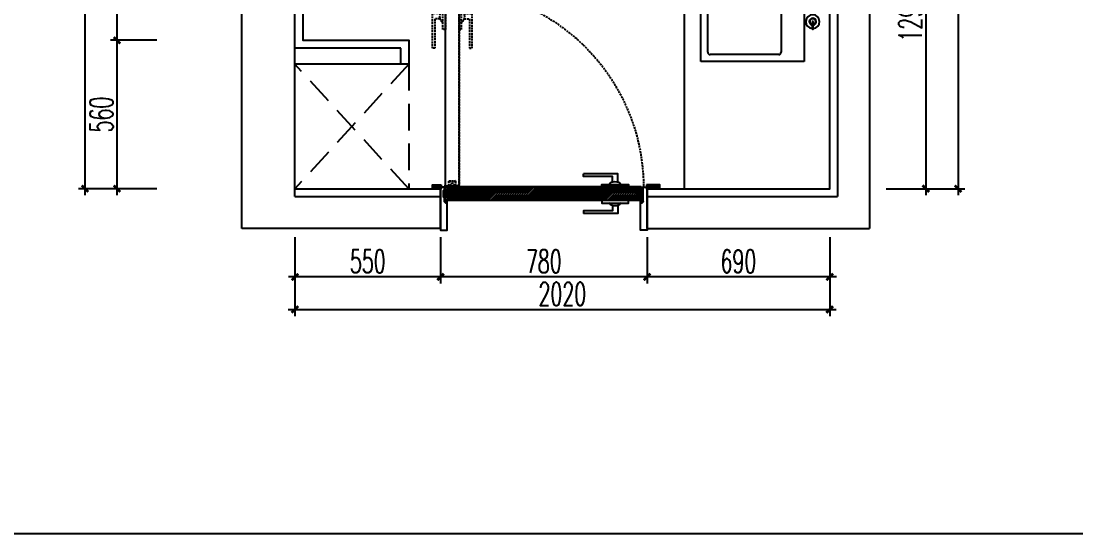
# Model space of a CAD drawing. Header units: inches. Extents: x 24920 to 61775, y 10942 to 38819.
# Drawn here: x 53806 to 57791, y 10942 to 12877 of the extents above; entities that cross this region are included whole.
import ezdxf

# ---------------------------------------------------------------- set-up
doc = ezdxf.new("R2010")
doc.units = ezdxf.units.IN
doc.header["$MEASUREMENT"] = 0
doc.header["$PDMODE"] = 1
for name, pattern in [('2', [3.75, 2.5, -1.25]), ('DASH', [0.35, 0.25, -0.1]), ('DASHED', [3.75, 2.5, -1.25])]:
    doc.linetypes.add(name, pattern=pattern)
for name, color, linetype in [('Clng-Above', 1, 'DASHED'), ('DOOR', 60, 'Continuous'), ('FIXTURE2', 2, 'Continuous'), ('Furn', 5, 'Continuous'), ('M-门窗线', 60, 'Continuous'), ('UTIL', 2, 'Continuous'), ('WALL', 2, 'Continuous'), ('WALL-FIN', 3, 'Continuous')]:
    doc.layers.add(name, color=color, linetype=linetype)
doc.styles.add('DIM', font='simplex.shx', dxfattribs={"width": 0.6, "bigfont": 'extfont.shx'})
doc.dimstyles.new('1比25', dxfattribs={"dimscale": 25, "dimtxt": 3.5, "dimasz": 1, "dimexe": 1, "dimexo": 1, "dimgap": 0.6, "dimtad": 1, "dimdec": 0, "dimrnd": 5, "dimzin": 0, "dimdsep": 46, "dimtxsty": 'DIM', "dimblk": 'ARCHTICK', "dimcen": 0.09, "dimdle": 1, "dimclrd": 1, "dimclre": 1, "dimclrt": 1, "dimadec": 0, "dimazin": 0, "dimtfac": 1, "dimtdec": 0, "dimtix": 1, "dimtmove": 2, "dimatfit": 3, "dimldrblk": '引线箭头（自定义）', "dimfxl": 0, "dimtolj": 1, "dimtzin": 0, "dimarcsym": 0})

# ---------------------------------------------------------------- blocks, each defined once
blk = doc.blocks.new('adfasgsga')
at = {"layer": 'FIXTURE2', "color": 8}
for p, q in [((400652.3, 56124.6), (400652.3, 56048.9)), ((400677.3, 56124.6), (400677.3, 56048.9))]:
    blk.add_line(p, q, dxfattribs=at)
for radius in [25, 20]:
    blk.add_circle((400665, 55911.8), radius, dxfattribs=at)
for centre, radius, start, end in [((400564.2, 56124.6), 30, 183.8149, 176.1851), ((400564.2, 56124.6), 15, 189.5356, 170.4644), ((400564.2, 56124.6), 13, 190.9268, 169.0732), ((400664.8, 56124.6), 30, 294.6243, 245.3757), ((400664.8, 56124.6), 12.5, 0, 180), ((400766.8, 56124.6), 30, 3.8149, 356.1851), ((400766.8, 56124.6), 15, 9.5356, 350.4644), ((400766.8, 56124.6), 13, 10.9268, 349.0732), ((400532.5, 56124.6), 1.87, 90, 270), ((400548.3, 55924.8), 202.3, 85.5082, 94.4918), ((400548.3, 56324.3), 202.3, 265.5082, 274.4918), ((400564.2, 56124.6), 1.87, 270, 90), ((400766.8, 56124.6), 1.87, 90, 270), ((400782.7, 55924.8), 202.3, 85.5082, 94.4918), ((400782.7, 56324.3), 202.3, 265.5082, 274.4918), ((400798.5, 56124.6), 1.87, 270, 90), ((400664.8, 56058.1), 12.5, 180, 0), ((400664.8, 56056.3), 12.5, 180, 0), ((400664.8, 56048.9), 12.5, 180, 0)]:
    blk.add_arc(centre, radius, start, end, dxfattribs=at)
at = {"layer": 'Furn', "color": 2}
for p, q in [((400390, 56086.8), (400652.3, 56086.8)), ((400390, 55636.8), (400390, 56086.8)), ((400677.3, 56086.8), (400940, 56086.8)), ((400940, 56086.8), (400940, 55636.8)), ((400940, 55636.8), (400390, 55636.8))]:
    blk.add_line(p, q, dxfattribs=at)
at = {"layer": 'UTIL', "color": 2}
for p, q in [((400420, 55676.8), (400420, 55976.8)), ((400430, 55986.8), (400900, 55986.8)), ((400910, 55976.8), (400910, 55676.8)), ((400900, 55666.8), (400430, 55666.8))]:
    blk.add_line(p, q, dxfattribs=at)
for centre, start, end in [((400430, 55976.8), 90, 180), ((400900, 55976.8), 0, 90), ((400430, 55676.8), 180, 270), ((400900, 55676.8), 270, 0)]:
    blk.add_arc(centre, 10, start, end, dxfattribs=at)
blk = doc.blocks.new('750')
at = {"layer": 'DOOR'}
h = blk.add_hatch(dxfattribs=at)
h.set_pattern_fill('ANSI31', color=251, scale=50, angle=-90, style=0)
h.set_pattern_definition([(45, (146363.0814, 142382.905), (4.41942, -4.41942), [])])
h.paths.add_polyline_path([(146413.1, 142382.9), (146413.1, 143126.5), (146363.1, 143126.5), (146363.1, 142382.9)])
at = {"layer": 'DOOR', "linetype": 'DASH', "ltscale": 30}
h = blk.add_hatch(dxfattribs=at)
h.set_pattern_fill('ANSI34', color=251, angle=-90, style=0)
h.set_pattern_definition([(45, (146415.1155, 142381.7048), (0.53033, -0.53033), []), (45, (146415.1155, 142381.8816), (0.53033, -0.53033), []), (45, (146415.1155, 142382.0584), (0.53033, -0.53033), []), (45, (146415.1155, 142382.23516), (0.53033, -0.53033), [])])
h.paths.add_polyline_path([(146418.9, 142430.7), (146418.9, 142434.5), (146416.3, 142434.5), (146416.3, 142382.9), (146418.9, 142382.9), (146418.9, 142386.7), (146420.1, 142386.7), (146420.1, 142381.7), (146415.1, 142381.7), (146415.1, 142435.7), (146420.1, 142435.7), (146420.1, 142430.7)])
h = blk.add_hatch(dxfattribs=at)
h.set_pattern_fill('ANSI34', color=251, angle=-90, style=0)
h.set_pattern_definition([(45, (147156.1155, 142381.7048), (0.53033, -0.53033), []), (45, (147156.1155, 142381.8816), (0.53033, -0.53033), []), (45, (147156.1155, 142382.0584), (0.53033, -0.53033), []), (45, (147156.1155, 142382.23516), (0.53033, -0.53033), [])])
h.paths.add_polyline_path([(147157.3, 142430.7), (147157.3, 142434.5), (147159.9, 142434.5), (147159.9, 142382.9), (147157.3, 142382.9), (147157.3, 142386.7), (147156.1, 142386.7), (147156.1, 142381.7), (147161.1, 142381.7), (147161.1, 142435.7), (147156.1, 142435.7), (147156.1, 142430.7)])
at = {"layer": 'DOOR', "color": 136}
for p, q in [((146362.1, 143122.7), (146362.1, 142386.7)), ((146414.1, 143122.7), (146414.1, 142386.7)), ((146375.6, 142403.7), (146400.4, 142383.7)), ((146400.4, 142403.7), (146375.6, 142383.7))]:
    blk.add_line(p, q, dxfattribs=at)
at = {"layer": 'DOOR', "color": 251, "linetype": 'DASH', "ltscale": 30}
for p, q in [((146437.1, 142421.2), (146417.1, 142396.4)), ((146437.1, 142396.4), (146417.1, 142421.2)), ((147156.1, 142434.7), (146420.1, 142434.7)), ((147156.1, 142382.7), (146420.1, 142382.7))]:
    blk.add_line(p, q, dxfattribs=at)
at = {"layer": 'DOOR'}
blk.add_lwpolyline([(146413.1, 142382.9), (146413.1, 143126.5), (146363.1, 143126.5), (146363.1, 142382.9)], close=True, dxfattribs=at)
at = {"layer": 'DOOR', "color": 136}
for points in [[(146363.1, 142974.7), (146353.1, 142974.7), (146353.1, 143074.7), (146363.1, 143074.7)], [(146413.1, 142974.7), (146423.1, 142974.7), (146423.1, 143074.7), (146413.1, 143074.7)], [(146417.1, 142396.2), (146417.1, 142421.2), (146415.1, 142421.2), (146415.1, 142396.2)], [(146400.6, 142383.7), (146375.6, 142383.7), (146375.6, 142381.7), (146400.6, 142381.7)], [(146400.6, 142378.7), (146375.6, 142378.7), (146375.6, 142376.7), (146400.6, 142376.7)]]:
    blk.add_lwpolyline(points, close=True, dxfattribs=at)
for points in [[(146344, 143034.7), (146313.1, 143034.6), (146313.1, 142904.6)], [(146343.4, 143014.6), (146323.1, 143014.6), (146323.1, 142904.6), (146313.1, 142904.6)], [(146432.2, 143034.7), (146463.1, 143034.7), (146463.1, 142904.7)], [(146432.8, 143014.7), (146453.1, 143014.7), (146453.1, 142904.7), (146463.1, 142904.7)], [(146400.4, 142383.7), (146400.4, 142403.7), (146375.6, 142403.7), (146375.6, 142383.7)]]:
    blk.add_lwpolyline(points, dxfattribs=at)
at = {"layer": 'DOOR', "color": 251, "linetype": 'DASH', "ltscale": 30}
for points in [[(147068.1, 142452.9), (147068.1, 142483.7), (146938.1, 142483.7)], [(147048.1, 142453.4), (147048.1, 142473.7), (146938.1, 142473.7), (146938.1, 142483.7)], [(146418.9, 142430.7), (146418.9, 142434.5), (146416.3, 142434.5), (146416.3, 142382.9), (146418.9, 142382.9), (146418.9, 142386.7), (146420.1, 142386.7), (146420.1, 142381.7), (146415.1, 142381.7), (146415.1, 142435.7), (146420.1, 142435.7), (146420.1, 142430.7), (146418.9, 142430.7)], [(146418.9, 142430.7), (146418.9, 142434.5), (146416.3, 142434.5), (146416.3, 142382.9), (146418.9, 142382.9), (146418.9, 142386.7), (146420.1, 142386.7), (146420.1, 142381.7), (146415.1, 142381.7), (146415.1, 142435.7), (146420.1, 142435.7), (146420.1, 142430.7), (146418.9, 142430.7)], [(146418.9, 142383.7), (146416.3, 142383.7), (146416.3, 142433.7), (146418.9, 142433.7)], [(146418.9, 142383.7), (146416.3, 142383.7), (146416.3, 142433.7), (146418.9, 142433.7)], [(146417.1, 142396.4), (146437.1, 142396.4), (146437.1, 142421.2), (146417.1, 142421.2)], [(147157.3, 142430.7), (147157.3, 142434.5), (147159.9, 142434.5), (147159.9, 142382.9), (147157.3, 142382.9), (147157.3, 142386.7), (147156.1, 142386.7), (147156.1, 142381.7), (147161.1, 142381.7), (147161.1, 142435.7), (147156.1, 142435.7), (147156.1, 142430.7), (147157.3, 142430.7)], [(146415.1, 142398.7), (146398.1, 142398.7), (146398.1, 142378.7)], [(147068.1, 142364.6), (147068.1, 142333.7), (146938.1, 142333.7)], [(147048.1, 142364), (147048.1, 142343.7), (146938.1, 142343.7), (146938.1, 142333.7)]]:
    blk.add_lwpolyline(points, dxfattribs=at)
blk.add_lwpolyline([(146415.1, 142416.7), (146395.1, 142416.7, 0.414214), (146380.1, 142401.7), (146380.1, 142378.7)], format="xyb", dxfattribs=at)
for points in [[(146417.1, 142396.2), (146417.1, 142421.2), (146415.1, 142421.2), (146415.1, 142396.2)], [(146416.3, 142383.7), (147159.9, 142383.7), (147159.9, 142433.7), (146416.3, 142433.7)], [(147008.1, 142433.7), (147008.1, 142443.7), (147108.1, 142443.7), (147108.1, 142433.7)], [(147008.1, 142383.7), (147008.1, 142373.7), (147108.1, 142373.7), (147108.1, 142383.7)]]:
    blk.add_lwpolyline(points, close=True, dxfattribs=at)
at = {"layer": 'DOOR'}
blk.add_lwpolyline([(146413.1, 142385.5), (146413.1, 142382.9), (146363.1, 142382.9), (146363.1, 142385.5)], dxfattribs=at)
at = {"layer": 'DOOR', "color": 251, "linetype": 'DASH', "ltscale": 30}
for centre, radius, start, end in [((146411.1, 142381.7), 750, 0, 89.6944), ((147057.2, 142424.4), 30.5, 39.4593, 140.5457), ((147057.2, 142393.1), 30.5, 219.4593, 320.5457)]:
    blk.add_arc(centre, radius, start, end, dxfattribs=at)
at = {"layer": 'DOOR', "color": 136}
for centre, start, end in [((146372.5, 143023.8), 129.4593, 230.5457), ((146403.7, 143023.8), 309.4593, 50.5457)]:
    blk.add_arc(centre, 30.5, start, end, dxfattribs=at)
blk = doc.blocks.new('A$C6EFE695F')
at = {"color": 1}
blk.add_lwpolyline([(0, 5), (4.4, 5), (4.4, 2.5), (3.7, 2.5), (4.4, 1.9), (4.4, 1.2), (3.7, 1.2), (5, 0), (6.2, 1.2), (5.6, 1.2), (5.6, 1.9), (6.2, 2.5), (5.6, 2.5), (5.6, 5), (10, 5, 1), (0, 5)], format="xyb", dxfattribs=at)
blk.add_lwpolyline([(1.5, 6.2), (5, 6.2), (8.5, 6.2, 0.706747)], format="xyb", close=True, dxfattribs=at)
blk = doc.blocks.new('_ArchTick')
at = {"color": 0, "linetype": 'ByBlock', "const_width": 0.4}
blk.add_lwpolyline([(-0.5, -0.5), (0.5, 0.5)], dxfattribs=at)
blk = doc.blocks.new('*D1300')
at = {"color": 1, "lineweight": -2, "transparency": 16777216}
for p, q in [((66849.5, 19575.3), (67024.5, 19575.3)), ((66999.5, 19600.3), (66999.5, 18260.3)), ((66849.5, 18285.3), (67024.5, 18285.3))]:
    blk.add_line(p, q, dxfattribs=at)
at = {"layer": 'Defpoints', "color": 0, "transparency": 16777216}
for p in [(66086.2, 19575.3), (66636.2, 18285.3), (66999.5, 18285.3)]:
    blk.add_point(p, dxfattribs=at)
at = {"color": 1, "lineweight": -2, "transparency": 16777216, "xscale": 25, "yscale": 25, "zscale": 25}
for p, rotation in [((66999.5, 19575.3), 90), ((66999.5, 18285.3), 270)]:
    blk.add_blockref('_ArchTick', p, dxfattribs=dict(at, rotation=rotation))
at = {"color": 1, "transparency": 16777216, "insert": (66940.7, 18930.3), "char_height": 87.5, "attachment_point": 5, "rotation": 90, "style": 'DIM'}
blk.add_mtext('\\A1;1290', dxfattribs=at)
blk = doc.blocks.new('引线箭头（自定义）')
at = {"linetype": 'ByBlock', "lineweight": -2}
h = blk.add_hatch(color=8, dxfattribs=at)
h.dxf.hatch_style = 1
h.paths.add_polyline_path([(-1.2, -0.96), (-0.31, 0), (-1.2, 0.96), (-0.91, 1.21), (0, 0), (-0.91, -1.21)])
at = {"color": 0, "linetype": 'ByBlock', "lineweight": -2}
blk.add_line((-0.31, 0), (-4.75, 0), dxfattribs=at)
blk.add_lwpolyline([(-1.2, -0.96), (-0.31, 0), (-1.2, 0.96), (-0.91, 1.21), (0, 0), (-0.91, -1.21)], close=True, dxfattribs=at)
blk = doc.blocks.new('*D1528')
at = {"color": 1, "lineweight": -2, "transparency": 16777216}
for p, q in [((3400.6, 3085.7), (3400.6, 455.7)), ((3250.6, 3060.7), (3425.6, 3060.7)), ((3250.6, 480.7), (3425.6, 480.7))]:
    blk.add_line(p, q, dxfattribs=at)
at = {"layer": 'Defpoints', "color": 0, "transparency": 16777216}
for p in [(3216.4, 3060.7), (3216.4, 480.7), (3400.6, 480.7)]:
    blk.add_point(p, dxfattribs=at)
at = {"color": 1, "lineweight": -2, "transparency": 16777216, "xscale": 25, "yscale": 25, "zscale": 25}
for p, rotation in [((3400.6, 3060.7), 90), ((3400.6, 480.7), 270)]:
    blk.add_blockref('_ArchTick', p, dxfattribs=dict(at, rotation=rotation))
at = {"color": 1, "transparency": 16777216, "insert": (3341.8, 1770.7), "char_height": 87.5, "attachment_point": 5, "rotation": 90, "style": 'DIM'}
blk.add_mtext('\\A1;2580', dxfattribs=at)
blk = doc.blocks.new('*D1301')
at = {"color": 1, "lineweight": -2, "transparency": 16777216}
for p, q in [((65946.2, 18102.3), (65946.2, 17927.3)), ((66636.2, 18102.3), (66636.2, 17927.3)), ((66661.2, 17952.3), (65921.2, 17952.3))]:
    blk.add_line(p, q, dxfattribs=at)
at = {"layer": 'Defpoints', "color": 0, "transparency": 16777216}
for p in [(66636.2, 18285.3), (65946.2, 18195.3), (65946.2, 17952.3)]:
    blk.add_point(p, dxfattribs=at)
at = {"color": 1, "lineweight": -2, "transparency": 16777216, "xscale": 25, "yscale": 25, "zscale": 25, "rotation": 180}
blk.add_blockref('_ArchTick', (65946.2, 17952.3), dxfattribs=at)
at = {"color": 1, "lineweight": -2, "transparency": 16777216, "xscale": 25, "yscale": 25, "zscale": 25}
blk.add_blockref('_ArchTick', (66636.2, 17952.3), dxfattribs=at)
at = {"color": 1, "transparency": 16777216, "insert": (66291.2, 18011), "char_height": 87.5, "attachment_point": 5, "style": 'DIM'}
blk.add_mtext('\\A1;690', dxfattribs=at)
blk = doc.blocks.new('*D1302')
at = {"color": 1, "lineweight": -2, "transparency": 16777216}
for p, q in [((65166.2, 18102.3), (65166.2, 17927.3)), ((65946.2, 18102.3), (65946.2, 17927.3)), ((65971.2, 17952.3), (65141.2, 17952.3))]:
    blk.add_line(p, q, dxfattribs=at)
at = {"layer": 'Defpoints', "color": 0, "transparency": 16777216}
for p in [(65166.2, 18172.2), (65946.2, 18195.3), (65166.2, 17952.3)]:
    blk.add_point(p, dxfattribs=at)
at = {"color": 1, "lineweight": -2, "transparency": 16777216, "xscale": 25, "yscale": 25, "zscale": 25, "rotation": 180}
blk.add_blockref('_ArchTick', (65166.2, 17952.3), dxfattribs=at)
at = {"color": 1, "lineweight": -2, "transparency": 16777216, "xscale": 25, "yscale": 25, "zscale": 25}
blk.add_blockref('_ArchTick', (65946.2, 17952.3), dxfattribs=at)
at = {"color": 1, "transparency": 16777216, "insert": (65556.2, 18011), "char_height": 87.5, "attachment_point": 5, "style": 'DIM'}
blk.add_mtext('\\A1;780', dxfattribs=at)
blk = doc.blocks.new('*D1303')
at = {"color": 1, "lineweight": -2, "transparency": 16777216}
for p, q in [((64616.2, 18102.3), (64616.2, 17927.3)), ((65166.2, 18102.3), (65166.2, 17927.3)), ((65191.2, 17952.3), (64591.2, 17952.3))]:
    blk.add_line(p, q, dxfattribs=at)
at = {"layer": 'Defpoints', "color": 0, "transparency": 16777216}
for p in [(64616.2, 18255.3), (65166.2, 18172.2), (64616.2, 17952.3)]:
    blk.add_point(p, dxfattribs=at)
at = {"color": 1, "lineweight": -2, "transparency": 16777216, "xscale": 25, "yscale": 25, "zscale": 25, "rotation": 180}
blk.add_blockref('_ArchTick', (64616.2, 17952.3), dxfattribs=at)
at = {"color": 1, "lineweight": -2, "transparency": 16777216, "xscale": 25, "yscale": 25, "zscale": 25}
blk.add_blockref('_ArchTick', (65166.2, 17952.3), dxfattribs=at)
at = {"color": 1, "transparency": 16777216, "insert": (64891.2, 18011), "char_height": 87.5, "attachment_point": 5, "style": 'DIM'}
blk.add_mtext('\\A1;550', dxfattribs=at)
blk = doc.blocks.new('*D1305')
at = {"color": 1, "lineweight": -2, "transparency": 16777216}
for p, q in [((63943.9, 19972.3), (63943.9, 18820.3)), ((64093.9, 19947.3), (63918.9, 19947.3)), ((64093.9, 18845.3), (63918.9, 18845.3))]:
    blk.add_line(p, q, dxfattribs=at)
at = {"layer": 'Defpoints', "color": 0, "transparency": 16777216}
for p in [(64446.2, 19947.3), (63943.9, 18845.3), (64646.2, 18845.3)]:
    blk.add_point(p, dxfattribs=at)
at = {"color": 1, "lineweight": -2, "transparency": 16777216, "xscale": 25, "yscale": 25, "zscale": 25}
for p, rotation in [((63943.9, 19947.3), 90), ((63943.9, 18845.3), 270)]:
    blk.add_blockref('_ArchTick', p, dxfattribs=dict(at, rotation=rotation))
at = {"color": 1, "transparency": 16777216, "insert": (63885.2, 19396.3), "char_height": 87.5, "attachment_point": 5, "rotation": 90, "style": 'DIM'}
blk.add_mtext('\\A1;1100', dxfattribs=at)
blk = doc.blocks.new('*D1306')
at = {"color": 1, "lineweight": -2, "transparency": 16777216}
for p, q in [((63943.9, 18870.3), (63943.9, 18260.3)), ((64093.9, 18845.3), (63918.9, 18845.3)), ((64093.9, 18285.3), (63918.9, 18285.3))]:
    blk.add_line(p, q, dxfattribs=at)
at = {"layer": 'Defpoints', "color": 0, "transparency": 16777216}
for p in [(64646.2, 18845.3), (63943.9, 18285.3), (64675.5, 18285.3)]:
    blk.add_point(p, dxfattribs=at)
at = {"color": 1, "lineweight": -2, "transparency": 16777216, "xscale": 25, "yscale": 25, "zscale": 25}
for p, rotation in [((63943.9, 18845.3), 90), ((63943.9, 18285.3), 270)]:
    blk.add_blockref('_ArchTick', p, dxfattribs=dict(at, rotation=rotation))
at = {"color": 1, "transparency": 16777216, "insert": (63885.2, 18565.3), "char_height": 87.5, "attachment_point": 5, "rotation": 90, "style": 'DIM'}
blk.add_mtext('\\A1;560', dxfattribs=at)
blk = doc.blocks.new('*D1531')
at = {"color": 1, "lineweight": -2, "transparency": 16777216}
for p, q in [((102.5, 3085.7), (102.5, 455.7)), ((252.5, 3060.7), (77.5, 3060.7)), ((252.5, 480.7), (77.5, 480.7))]:
    blk.add_line(p, q, dxfattribs=at)
at = {"layer": 'Defpoints', "color": 0, "transparency": 16777216}
for p in [(333.2, 3060.7), (102.5, 480.7), (333.2, 480.7)]:
    blk.add_point(p, dxfattribs=at)
at = {"color": 1, "lineweight": -2, "transparency": 16777216, "xscale": 25, "yscale": 25, "zscale": 25}
for p, rotation in [((102.5, 3060.7), 90), ((102.5, 480.7), 270)]:
    blk.add_blockref('_ArchTick', p, dxfattribs=dict(at, rotation=rotation))
at = {"color": 1, "transparency": 16777216, "insert": (43.7, 1770.7), "char_height": 87.5, "attachment_point": 5, "rotation": 90, "style": 'DIM'}
blk.add_mtext('\\A1;2580', dxfattribs=at)
blk = doc.blocks.new('*D1532')
at = {"color": 1, "lineweight": -2, "transparency": 16777216}
for p, q in [((895.6, 175), (895.6, 0)), ((2915.6, 175), (2915.6, 0)), ((870.6, 25), (2940.6, 25))]:
    blk.add_line(p, q, dxfattribs=at)
at = {"layer": 'Defpoints', "color": 0, "transparency": 16777216}
for p in [(895.6, 249.8), (2915.6, 249.8), (2915.6, 25)]:
    blk.add_point(p, dxfattribs=at)
at = {"color": 1, "lineweight": -2, "transparency": 16777216, "xscale": 25, "yscale": 25, "zscale": 25, "rotation": 180}
blk.add_blockref('_ArchTick', (895.6, 25), dxfattribs=at)
at = {"color": 1, "lineweight": -2, "transparency": 16777216, "xscale": 25, "yscale": 25, "zscale": 25}
blk.add_blockref('_ArchTick', (2915.6, 25), dxfattribs=at)
at = {"color": 1, "transparency": 16777216, "insert": (1905.6, 83.7), "char_height": 87.5, "attachment_point": 5, "style": 'DIM'}
blk.add_mtext('\\A1;2020', dxfattribs=at)
blk = doc.blocks.new('A$C41fb1372')
at = {"layer": 'WALL-FIN'}
h = blk.add_hatch(dxfattribs=at)
h.set_pattern_fill('木纹面6', color=251, scale=45, angle=-180, style=0, pattern_type=2)
h.set_pattern_definition([(2e-15, (709144, -419975.05), (45, -45), [2.25, -42.75]), (270, (709162, -419990.8), (-45, -45), [4.5, -40.5]), (315, (709153.002, -419986.3), (-1e-14, -45), [3.1815, -9.5445, 3.1815, -6.363, 22.275, -19.0941103]), (315, (709141.752, -419972.8), (-1e-14, -45), [3.18195, -6.3639, 3.18195, -50.9118103]), (315, (709157.502, -419977.3), (-1e-14, -45), [3.18195, -60.4576603]), (315, (709162.002, -419975.05), (-1e-14, -45), [3.18195, -60.4576603]), (315, (709155.252, -419979.55), (-1e-14, -45), [3.18195, -60.4576603]), (315, (709153.002, -419981.8), (-1e-14, -45), [6.3639, -57.2757103]), (315, (709164.252, -420015.55), (-1e-14, -45), [6.3639, -57.2757103]), (315, (709148.502, -419984.05), (-1e-14, -45), [12.7278, -50.9118103]), (315, (709146.252, -419986.3), (-1e-14, -45), [12.7278, -50.9118103]), (315, (709175.502, -419999.8), (-1e-14, -45), [12.7278, -50.9118103]), (315, (709144.002, -419990.8), (-1e-14, -45), [9.54594, -54.0936703]), (315, (709135.002, -419997.55), (-1e-14, -45), [9.54594, -54.0936703]), (315, (709139.502, -419993.05), (-1e-14, -45), [9.54594, -54.0936703]), (315, (709168.752, -420006.55), (-1e-14, -45), [15.909903, -47.7297073]), (315, (709164.252, -420008.8), (-1e-14, -45), [15.909903, -47.7297073]), (315, (709168.752, -419997.55), (-1e-14, -45), [22.2738636, -41.3657467]), (333.4349488, (709148.502, -419979.55), (45, -2e-08), [5.0311525, -95.591906]), (333.4349488, (709157.502, -419993.05), (45, -2e-08), [5.0311525, -95.591906]), (333.4349488, (709155.252, -419988.55), (45, -2e-08), [5.0311525, -95.591906]), (333.4349488, (709146.252, -419975.05), (45, -2e-08), [10.062306, -90.560753]), (333.4349488, (709155.252, -419995.3), (45, -2e-08), [15.0934588, -85.5296001]), (333.4349488, (709150.752, -419997.55), (45, -2e-08), [20.1246118, -80.4984472]), (333.4349488, (709146.252, -419999.8), (45, -2e-08), [20.1246118, -80.4984472]), (333.4349488, (709139.502, -420013.3), (45, -2e-08), [20.1246118, -80.4984472]), (333.4349488, (709139.502, -420008.8), (45, -2e-08), [25.155765, -75.467294]), (333.4349488, (709141.752, -420004.3), (45, -2e-08), [25.155765, -75.467294]), (296.5650512, (709157.502, -419986.3), (2e-09, -45), [5.0311525, -95.591906]), (296.5650512, (709150.752, -419981.8), (2e-09, -45), [5.0311525, -95.591906]), (296.5650512, (709144.002, -419975.05), (2e-09, -45), [10.062306, -90.560753]), (296.5650512, (709157.502, -419981.8), (2e-09, -45), [10.062306, -90.560753]), (296.5650512, (709139.502, -419972.8), (2e-09, -45), [15.0934588, -85.5296001]), (296.5650512, (709135.002, -419972.8), (2e-09, -45), [20.1246118, -80.4984472]), (296.5650512, (709175.502, -419975.05), (2e-09, -45), [20.1246118, -80.4984472]), (296.5650512, (709159.752, -419979.55), (2e-09, -45), [20.1246118, -80.4984472]), (296.5650512, (709168.752, -419975.05), (2e-09, -45), [25.155765, -75.467294]), (296.5650512, (709164.252, -419977.3), (2e-09, -45), [25.155765, -75.467294])])
h.paths.add_polyline_path([(1415.6, 495.7), (1415.6, 480.7), (1447.6, 480.7), (1447.6, 495.7)])
h = blk.add_hatch(dxfattribs=at)
h.set_pattern_fill('木纹面6', color=251, scale=45, style=0, pattern_type=2)
h.set_pattern_definition([(180, (1549.2, 482.954), (-45, 45), [2.25, -42.75]), (90, (1531.2, 498.704), (45, 45), [4.5, -40.5]), (135, (1540.2, 494.204), (4e-14, 45), [3.1815, -9.5445, 3.1815, -6.363, 22.275, -19.0941]), (135, (1551.45, 480.704), (4e-14, 45), [3.182, -6.3639, 3.182, -50.9118]), (135, (1535.7, 485.204), (4e-14, 45), [3.182, -60.4577]), (135, (1531.2, 482.954), (4e-14, 45), [3.182, -60.4577]), (135, (1537.95, 487.454), (4e-14, 45), [3.182, -60.4577]), (135, (1540.2, 489.704), (4e-14, 45), [6.364, -57.2757]), (135, (1528.95, 523.454), (4e-14, 45), [6.364, -57.2757]), (135, (1544.7, 491.954), (4e-14, 45), [12.7278, -50.9118]), (135, (1546.95, 494.204), (4e-14, 45), [12.7278, -50.9118]), (135, (1517.7, 507.704), (4e-14, 45), [12.7278, -50.9118]), (135, (1549.2, 498.704), (4e-14, 45), [9.546, -54.0937]), (135, (1558.2, 505.454), (4e-14, 45), [9.546, -54.0937]), (135, (1553.7, 500.954), (4e-14, 45), [9.546, -54.0937]), (135, (1524.45, 514.454), (4e-14, 45), [15.91, -47.7297]), (135, (1528.95, 516.704), (4e-14, 45), [15.91, -47.7297]), (135, (1524.45, 505.454), (4e-14, 45), [22.2739, -41.3657]), (153.435, (1544.7, 487.454), (-45, 2e-08), [5.0312, -95.592]), (153.435, (1535.7, 500.954), (-45, 2e-08), [5.0312, -95.592]), (153.435, (1537.95, 496.454), (-45, 2e-08), [5.0312, -95.592]), (153.435, (1546.95, 482.954), (-45, 2e-08), [10.0623, -90.5608]), (153.435, (1537.95, 503.204), (-45, 2e-08), [15.0935, -85.5296]), (153.435, (1542.45, 505.454), (-45, 2e-08), [20.1246, -80.4984]), (153.435, (1546.95, 507.704), (-45, 2e-08), [20.1246, -80.4984]), (153.435, (1553.7, 521.204), (-45, 2e-08), [20.1246, -80.4984]), (153.435, (1553.7, 516.704), (-45, 2e-08), [25.1558, -75.4673]), (153.435, (1551.45, 512.204), (-45, 2e-08), [25.1558, -75.4673]), (116.565, (1535.7, 494.204), (-2e-09, 45), [5.0312, -95.592]), (116.565, (1542.45, 489.704), (-2e-09, 45), [5.0312, -95.592]), (116.565, (1549.2, 482.954), (-2e-09, 45), [10.0623, -90.5608]), (116.565, (1535.7, 489.704), (-2e-09, 45), [10.0623, -90.5608]), (116.565, (1553.7, 480.704), (-2e-09, 45), [15.0935, -85.5296]), (116.565, (1558.2, 480.704), (-2e-09, 45), [20.1246, -80.4984]), (116.565, (1517.7, 482.954), (-2e-09, 45), [20.1246, -80.4984]), (116.565, (1533.45, 487.454), (-2e-09, 45), [20.1246, -80.4984]), (116.565, (1524.45, 482.954), (-2e-09, 45), [25.1558, -75.4673]), (116.565, (1528.95, 485.204), (-2e-09, 45), [25.1558, -75.4673])])
h.paths.add_polyline_path([(2223.6, 495.7), (2273.6, 495.7), (2273.6, 480.7), (2223.6, 480.7), (2223.6, 486.7)])
at = {"color": 8, "linetype": '2', "ltscale": 40}
for p, q in [((1325.6, 950.7), (895.6, 480.7)), ((1325.6, 480.7), (895.6, 950.7)), ((1325.6, 950.7), (1325.6, 480.7))]:
    blk.add_line(p, q, dxfattribs=at)
at = {"color": 4}
for p, q in [((895.6, 450.7), (1445.6, 450.7)), ((1445.6, 330.7), (695.6, 330.7)), ((2225.6, 330.7), (3065.6, 330.7))]:
    blk.add_line(p, q, dxfattribs=at)
at = {"layer": 'Clng-Above', "color": 3, "linetype": 'ByBlock'}
for p, q in [((1325.6, 950.7), (1295.6, 950.7)), ((1445.6, 480.7), (1415.6, 480.7)), ((1445.6, 480.7), (1445.6, 450.7)), ((1445.6, 450.7), (1445.6, 480.7)), ((1445.6, 480.7), (1445.6, 450.7)), ((2225.6, 480.7), (2225.6, 450.7)), ((2225.6, 450.7), (2225.6, 480.7)), ((2225.6, 480.7), (2225.6, 450.7))]:
    blk.add_line(p, q, dxfattribs=at)
for points in [[(2225.6, 480.7), (2915.6, 480.7), (2915.6, 1770.7), (2365.6, 1770.7), (2365.6, 3060.7), (725.6, 3060.7), (725.6, 2142.7), (925.6, 2142.7), (925.6, 1040.7), (1325.6, 1040.7), (1325.6, 950.7)], [(895.6, 480.7), (1445.6, 480.7)]]:
    blk.add_lwpolyline(points, dxfattribs=at)
at = {"layer": 'Furn', "color": 2}
blk.add_line((2365.6, 1770.7), (2365.6, 480.7), dxfattribs=at)
at = {"layer": 'WALL', "color": 4}
for p, q in [((895.6, 450.7), (895.6, 2112.7)), ((3065.6, 1860.7), (3065.6, 330.7)), ((2945.6, 1800.7), (2945.6, 1020.7)), ((695.6, 950.7), (695.6, 1710.7)), ((1295.6, 1010.7), (895.6, 1010.7)), ((1295.6, 950.7), (1295.6, 1010.7)), ((2945.6, 1020.7), (2945.6, 450.7)), ((695.6, 330.7), (695.6, 950.7)), ((1295.6, 950.7), (895.6, 950.7)), ((1445.6, 330.7), (1445.6, 450.7)), ((2225.6, 450.7), (2945.6, 450.7)), ((2945.6, 460.7), (2945.6, 450.7))]:
    blk.add_line(p, q, dxfattribs=at)
at = {"layer": 'WALL'}
for p, q in [((1445.6, 330.7), (1445.6, 450.7)), ((2225.6, 330.7), (2225.6, 450.7)), ((2225.6, 330.7), (2225.6, 450.7))]:
    blk.add_line(p, q, dxfattribs=at)
at = {"layer": 'WALL-FIN'}
for points in [[(1447.6, 495.7), (1447.6, 480.7), (1447.6, 480.7), (1447.6, 480.7), (1415.6, 480.7), (1415.6, 495.7), (1447.6, 495.7)], [(1445.6, 480.7), (1445.6, 324.7), (1470.6, 324.7), (1470.6, 431.7), (1460.6, 431.7), (1460.6, 486.7), (1447.6, 486.7)], [(2225.6, 480.7), (2225.6, 324.7), (2200.6, 324.7), (2200.6, 431.7), (2210.6, 431.7), (2210.6, 486.7), (2223.6, 486.7)], [(2223.6, 495.7), (2223.6, 480.7), (2223.6, 480.7), (2223.6, 480.7), (2273.6, 480.7), (2273.6, 495.7), (2223.6, 495.7)]]:
    blk.add_lwpolyline(points, dxfattribs=at)
at = {"layer": 'DOOR', "color": 251, "xscale": -1, "rotation": 270}
blk.add_blockref('750', (-140919.3, -145926.4), dxfattribs=at)
at = {"layer": 'M-门窗线', "xscale": 0.8660520003177226, "yscale": 0.8660520003177226, "zscale": 0.8660520003177226, "rotation": 270}
blk.add_blockref('adfasgsga', (-45755.3, 348196), dxfattribs=at)
at = {"layer": 'WALL-FIN'}
blk.add_blockref('A$C6EFE695F', (1460.6, 426.7), dxfattribs=at)
at = {"layer": 'WALL-FIN', "extrusion": (0, 0, -1), "zscale": -1}
blk.add_blockref('A$C6EFE695F', (-2210.6, 426.7), dxfattribs=at)
for base, p1, p2, angle, picture, middle in [((102.5, 480.7), (333.2, 3060.7), (333.2, 480.7), 270, '*D1531', (43.7, 1770.7)), ((3400.6, 480.7), (3216.4, 3060.7), (3216.4, 480.7), 270, '*D1528', (3341.8, 1770.7)), ((2915.6, 25), (895.6, 249.8), (2915.6, 249.8), 180, '*D1532', (1905.6, 83.7))]:
    dim = blk.add_linear_dim(base=base, p1=p1, p2=p2, angle=angle, dimstyle='1比25')
    dim.commit()
    dim.dimension.update_dxf_attribs({"geometry": picture, "text_midpoint": middle})
for base, p1, p2, angle, picture, middle in [((223.4, 1040.7), (725.6, 2142.7), (925.6, 1040.7), 270, '*D1305', (164.6, 1591.7)), ((3278.9, 480.7), (2365.6, 1770.7), (2915.6, 480.7), 270, '*D1300', (3220.2, 1125.7)), ((223.4, 480.7), (925.6, 1040.7), (955, 480.7), 270, '*D1306', (164.6, 760.7)), ((2225.6, 147.7), (2915.6, 480.7), (2225.6, 390.7), 180, '*D1301', (2570.6, 206.4)), ((895.6, 147.7), (1445.6, 367.6), (895.6, 450.7), 180, '*D1303', (1170.6, 206.4)), ((1445.6, 147.7), (2225.6, 390.7), (1445.6, 367.6), 180, '*D1302', (1835.6, 206.4))]:
    dim = blk.add_linear_dim(base=base, p1=p1, p2=p2, angle=angle, dimstyle='1比25')
    dim.commit()
    dim.dimension.update_dxf_attribs({"geometry": picture, "text_midpoint": middle, "insert": (-63720.5, -17804.6)})

msp = doc.modelspace()

# ---------------------------------------------------------------- linework, layer by layer
msp.add_lwpolyline([(24920, 36083), (61775, 36083), (61775, 10941.5), (24920, 10941.5)], close=True)

# ---------------------------------------------------------------- block references
msp.add_blockref('A$C41fb1372', (53944.9, 11763.6))

doc.saveas('drawing.dxf')
